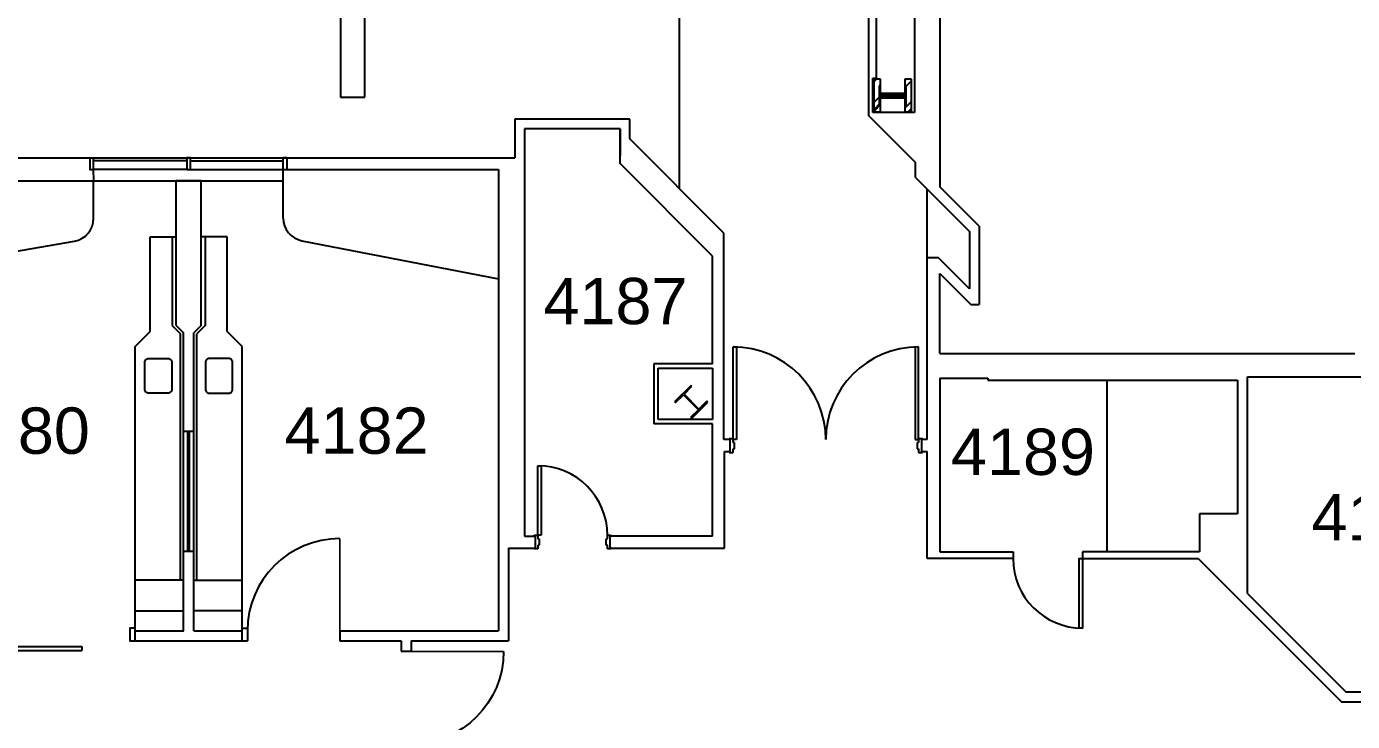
# Model space of a CAD drawing. Header units: inches. Extents: x -1050 to 5570, y -48 to 4302.
# Drawn here: x 1670 to 2356, y 2451 to 2811 of the extents above; entities that cross this region are included whole.
import ezdxf

# ---------------------------------------------------------------- set-up
doc = ezdxf.new("R2010")
doc.units = ezdxf.units.IN
doc.header["$LTSCALE"] = 98
doc.header["$MEASUREMENT"] = 0
doc.layers.get('0').update_dxf_attribs({"linetype": 'CONTINUOUS'})
for name, color, linetype in [('A-ANNO-ROOM', 4, 'CONTINUOUS'), ('A-COLS', 5, 'CONTINUOUS'), ('A-DOOR', 2, 'CONTINUOUS'), ('A-FLOR-CASE', 3, 'CONTINUOUS'), ('A-FLOR-PFIX', 2, 'CONTINUOUS'), ('A-GLAZ', 2, 'CONTINUOUS'), ('A-GLAZ-SILL', 1, 'CONTINUOUS'), ('A-WALL-FULL', 6, 'CONTINUOUS')]:
    doc.layers.add(name, color=color, linetype=linetype)
doc.styles.add('Arial', font='arial.ttf')

# ---------------------------------------------------------------- blocks, each defined once
blk = doc.blocks.new('D4')
at = {"layer": 'A-DOOR', "const_width": 1}
blk.add_lwpolyline([(47.88, 0), (47.88, 47.88)], dxfattribs=at)
at = {"layer": 'A-DOOR'}
blk.add_arc((47.88, 0), 47.88, 90, 180, dxfattribs=at)
blk = doc.blocks.new('*U131')
for p, q in [((0, 0), (0, 0)), ((-36, 0), (-36, 0))]:
    blk.add_line(p, q)
blk.add_lwpolyline([(0, 0), (0, -36), (-1.75, -36), (-1.75, 0)], close=True)
blk.add_arc((0, 0), 36, 180, 270)

msp = doc.modelspace()

# ---------------------------------------------------------------- hatches: boundary and pattern name
at = {"layer": 'A-COLS', "lineweight": 15}
h = msp.add_hatch(dxfattribs=at)
h.set_pattern_fill('FP_135', color=256, angle=90, style=0, pattern_type=2)
h.set_pattern_definition([(225, (4388.906, 6754.408), (9.503515, -9.503515), []), (225, (4388.906, 6740.008), (9.503515, -9.503515), [])])
h.paths.add_polyline_path([(2109.9, 2783.83), (2108.53, 2783.83), (2108.53, 2766.83), (2112.03, 2766.83), (2112.03, 2774.23), (2124.63, 2774.23), (2124.63, 2766.83), (2128.13, 2766.83), (2128.13, 2783.83), (2124.63, 2783.83), (2124.63, 2776.43), (2112.03, 2776.43), (2112.03, 2783.83), (2110.83, 2783.83)], flags=0)
h = msp.add_hatch(dxfattribs=at)
h.set_pattern_fill('FP_127', color=256, angle=90, style=0, pattern_type=2)
h.set_pattern_definition([(45, (-0.0003, 8.254), (-9.503515, 9.503515), []), (45, (-0.0003, 22.654), (-9.503515, 9.503515), [])])
h.paths.add_polyline_path([(2111.33, 2770.33), (2112.05, 2770.33), (2112.05, 2775.12), (2124.61, 2775.12), (2124.61, 2770.33), (2125.33, 2770.33), (2125.33, 2780.33), (2124.61, 2780.33), (2124.61, 2775.54), (2112.05, 2775.54), (2112.05, 2780.33), (2111.33, 2780.33)], flags=0)

# ---------------------------------------------------------------- linework, layer by layer
at = {"layer": 'A-COLS'}
for p, q in [((2109.95, 2783.83), (2108.53, 2782.4)), ((2108.53, 2783.83), (2108.53, 2766.83)), ((2112.03, 2783.83), (2108.53, 2783.83)), ((2112.03, 2776.43), (2112.03, 2783.83)), ((2125.23, 2783.83), (2124.63, 2783.23)), ((2128.13, 2783.83), (2124.63, 2783.83)), ((2124.63, 2783.83), (2124.63, 2776.43)), ((2128.13, 2783), (2124.63, 2779.5)), ((2128.13, 2766.83), (2128.13, 2783.83)), ((2113.21, 2776.43), (2108.53, 2771.74)), ((2111.33, 2780.22), (2111.44, 2780.33)), ((2111.33, 2780.33), (2111.33, 2770.33)), ((2112.05, 2780.33), (2111.33, 2780.33)), ((2111.33, 2776.48), (2112.05, 2777.2)), ((2124.63, 2776.43), (2112.03, 2776.43)), ((2112.05, 2775.54), (2112.05, 2780.33)), ((2124.61, 2775.54), (2112.05, 2775.54)), ((2112.05, 2770.33), (2112.05, 2775.12)), ((2112.05, 2775.12), (2124.61, 2775.12)), ((2116.95, 2776.43), (2114.76, 2774.23)), ((2117.82, 2776.43), (2115.63, 2774.23)), ((2121.56, 2776.43), (2119.37, 2774.23)), ((2120.63, 2775.12), (2121.04, 2775.54)), ((2124.37, 2775.12), (2125.33, 2776.08)), ((2125.33, 2780.33), (2124.61, 2780.33)), ((2124.61, 2780.33), (2124.61, 2775.54)), ((2124.61, 2779.1), (2125.33, 2779.82)), ((2124.61, 2774.49), (2125.33, 2775.21)), ((2124.61, 2775.12), (2124.61, 2770.33)), ((2125.33, 2770.33), (2125.33, 2780.33)), ((2112.03, 2771.5), (2108.53, 2768)), ((2112.03, 2770.63), (2108.53, 2767.13)), ((2111.33, 2770.33), (2112.05, 2770.33)), ((2112.03, 2766.83), (2112.03, 2774.23)), ((2112.03, 2774.23), (2124.63, 2774.23)), ((2124.61, 2770.76), (2125.33, 2771.48)), ((2124.61, 2770.33), (2125.33, 2770.33)), ((2124.63, 2774.23), (2124.63, 2766.83)), ((2128.13, 2772.33), (2124.63, 2768.83)), ((2128.13, 2768.6), (2126.36, 2766.83)), ((2108.53, 2766.83), (2112.03, 2766.83)), ((2112.03, 2766.9), (2111.96, 2766.83)), ((2124.63, 2766.83), (2128.13, 2766.83)), ((2128.13, 2767.73), (2127.23, 2766.83)), ((2013.86, 2625.22), (2005.37, 2616.73)), ((2010.24, 2620.65), (2014.33, 2624.74)), ((2014.33, 2624.74), (2013.86, 2625.22)), ((2005.85, 2616.26), (2009.94, 2620.35)), ((2009.94, 2620.35), (2017.69, 2612.6)), ((2017.99, 2612.9), (2010.24, 2620.65)), ((2022.08, 2617), (2017.99, 2612.9)), ((2022.56, 2616.52), (2022.08, 2617)), ((2005.37, 2616.73), (2005.85, 2616.26)), ((2017.69, 2612.6), (2013.6, 2608.51)), ((2014.07, 2608.03), (2022.56, 2616.52)), ((2013.6, 2608.51), (2014.07, 2608.03))]:
    msp.add_line(p, q, dxfattribs=at)
at = {"layer": 'A-DOOR'}
for p, q in [((2035.68, 2645.08), (2037.43, 2645.08)), ((2035.68, 2597.58), (2035.68, 2645.08)), ((2037.43, 2645.08), (2037.43, 2597.08)), ((2129.93, 2645.08), (2129.93, 2597.08)), ((2131.68, 2597.58), (2131.68, 2645.08)), ((2033.68, 2597.58), (2033.68, 2597.08)), ((2035.68, 2597.58), (2033.68, 2597.58)), ((2034.18, 2597.08), (2033.68, 2597.08)), ((2034.18, 2590.95), (2034.18, 2597.08)), ((2035.68, 2595.64), (2035.68, 2597.58)), ((2037.43, 2597.08), (2035.68, 2597.08)), ((2129.93, 2597.08), (2131.68, 2597.08)), ((2131.68, 2597.58), (2131.68, 2595.64)), ((2133.68, 2597.58), (2131.68, 2597.58)), ((2133.68, 2597.58), (2131.69, 2597.58)), ((2131.69, 2597.58), (2131.69, 2595.64)), ((2133.68, 2597.08), (2133.68, 2597.58)), ((2033.68, 2590.95), (2034.18, 2590.95)), ((2033.68, 2590.95), (2033.68, 2590.45)), ((2033.68, 2590.45), (2035.68, 2590.45)), ((2036.31, 2595.64), (2035.68, 2595.64)), ((2035.68, 2590.45), (2035.68, 2592.39)), ((2035.68, 2592.39), (2036.31, 2592.39)), ((2036.31, 2592.39), (2036.31, 2595.64)), ((2131.06, 2595.64), (2131.06, 2592.39)), ((2131.06, 2595.64), (2131.69, 2595.64)), ((2131.06, 2595.64), (2131.06, 2592.39)), ((2131.06, 2592.39), (2131.68, 2592.39)), ((2131.06, 2592.39), (2131.68, 2592.39)), ((2131.68, 2592.39), (2131.68, 2590.45)), ((2131.68, 2590.45), (2133.68, 2590.45)), ((2133.68, 2590.45), (2133.68, 2590.95)), ((1934.56, 2583.58), (1936.31, 2583.58)), ((1934.56, 2547.58), (1934.56, 2583.58)), ((1936.31, 2583.58), (1936.31, 2547.58)), ((1932.56, 2547.08), (1932.56, 2547.58)), ((1932.56, 2547.58), (1934.56, 2547.58)), ((1934.55, 2547.58), (1934.55, 2545.64)), ((1934.55, 2545.64), (1935.18, 2545.64)), ((1934.56, 2547.58), (1934.56, 2545.64)), ((1936.31, 2547.58), (1934.56, 2547.58)), ((1934.56, 2542.39), (1935.18, 2542.39)), ((1934.56, 2542.39), (1934.56, 2540.45)), ((1935.17, 2545.64), (1935.17, 2542.39)), ((1935.18, 2545.64), (1935.18, 2542.39)), ((1969.93, 2542.39), (1969.93, 2545.64)), ((1969.93, 2545.64), (1970.56, 2545.64)), ((1970.56, 2542.39), (1969.93, 2542.39)), ((1970.56, 2545.64), (1970.56, 2547.58)), ((1970.56, 2547.58), (1972.56, 2547.58)), ((1970.56, 2540.45), (1970.56, 2542.39)), ((1972.06, 2540.95), (1972.06, 2547.08)), ((1972.06, 2547.08), (1972.56, 2547.08)), ((1972.56, 2547.58), (1972.56, 2547.08)), ((1932.56, 2540.45), (1932.56, 2540.95)), ((1934.56, 2540.45), (1932.56, 2540.45)), ((1972.56, 2540.45), (1970.56, 2540.45)), ((1972.56, 2540.95), (1972.06, 2540.95)), ((1972.56, 2540.95), (1972.56, 2540.45)), ((1638.24, 2489.85), (1698.24, 2489.85)), ((1638.24, 2487.85), (1698.24, 2487.85)), ((1698.24, 2489.85), (1698.24, 2487.85))]:
    msp.add_line(p, q, dxfattribs=at)
for centre, radius, start, end in [((2035.68, 2597.08), 48, 0, 90), ((2131.68, 2597.08), 48, 90, 180), ((1934.56, 2547.58), 36, 0, 90)]:
    msp.add_arc(centre, radius, start, end, dxfattribs=at)
at = {"layer": 'A-FLOR-CASE'}
for p, q in [((1733.68, 2653.13), (1733.68, 2702.13)), ((1733.68, 2702.13), (1747.18, 2702.13)), ((1745.18, 2702.13), (1745.18, 2656.17)), ((1773.62, 2702.13), (1760.12, 2702.13)), ((1762.12, 2702.13), (1762.12, 2656.17)), ((1773.62, 2653.13), (1773.62, 2702.13)), ((1725.9, 2645.35), (1733.68, 2653.13)), ((1745.18, 2656.17), (1749.4, 2651.95)), ((1749.4, 2524.35), (1749.4, 2651.95)), ((1762.12, 2656.17), (1757.9, 2651.95)), ((1757.9, 2524.35), (1757.9, 2651.95)), ((1781.4, 2645.35), (1773.62, 2653.13)), ((1725.9, 2499.35), (1725.9, 2645.35)), ((1781.4, 2499.35), (1781.4, 2645.35)), ((1750.9, 2524.35), (1725.9, 2524.35)), ((1756.4, 2524.35), (1781.4, 2524.35)), ((1725.9, 2508.35), (1750.9, 2508.35)), ((1781.4, 2508.35), (1756.4, 2508.35))]:
    msp.add_line(p, q, dxfattribs=at)
at = {"layer": 'A-FLOR-PFIX'}
for points in [[(1744.9, 2637.13), (1744.9, 2623.13, -0.414214), (1742.9, 2621.13), (1732.9, 2621.13, -0.414214), (1730.9, 2623.13), (1730.9, 2637.13, -0.414214), (1732.9, 2639.13), (1742.9, 2639.13, -0.414214)], [(1762.4, 2637.13), (1762.4, 2623.13, 0.414214), (1764.4, 2621.13), (1774.4, 2621.13, 0.414214), (1776.4, 2623.13), (1776.4, 2637.13, 0.414214), (1774.4, 2639.13), (1764.4, 2639.13, 0.414214)]]:
    msp.add_lwpolyline(points, format="xyb", close=True, dxfattribs=at)
at = {"layer": 'A-GLAZ'}
for p, q in [((1704.42, 2743.06), (1802.63, 2743.08)), ((1752.65, 2741.58), (1704.42, 2741.56)), ((1754.51, 2743.06), (1802.63, 2743.06)), ((1754.65, 2741.58), (1802.63, 2741.58)), ((1752.65, 2737.08), (1704.42, 2737.06)), ((1754.65, 2737.08), (1802.63, 2737.08)), ((1756.4, 2601.35), (1750.9, 2601.35)), ((1753.27, 2539.35), (1753.27, 2601.35)), ((1754.02, 2539.35), (1754.02, 2601.35)), ((1750.9, 2539.35), (1756.4, 2539.35))]:
    msp.add_line(p, q, dxfattribs=at)
at = {"layer": 'A-GLAZ-SILL'}
msp.add_line((1704.51, 2731.11), (1802.63, 2731.11), dxfattribs=at)
at = {"layer": 'A-WALL-FULL'}
for p, q in [((2142.95, 2727.82), (2142.95, 3609.2)), ((2129.7, 3542.89), (2129.7, 2766.58)), ((2105.95, 2764.82), (2105.95, 3180.08)), ((2007.95, 2727.06), (2007.95, 3109.33)), ((2109.95, 2784.33), (2109.95, 2888.33)), ((1832.33, 2877.33), (1832.33, 2774.58)), ((1844.95, 2774.58), (1844.95, 2877.33)), ((2107.95, 2784.33), (2109.95, 2784.33)), ((2107.95, 2766.58), (2107.95, 2784.33)), ((1832.33, 2774.58), (1844.95, 2774.58)), ((1982.18, 2763.08), (1922.56, 2763.08)), ((1922.56, 2763.08), (1922.56, 2743.06)), ((1982.18, 2752.83), (1982.18, 2763.08)), ((2105.95, 2764.82), (2130.17, 2740.6)), ((2130.17, 2740.6), (2105.95, 2764.82)), ((2129.7, 2766.58), (2107.95, 2766.58)), ((1927.56, 2758.08), (1927.56, 2547.08)), ((1977.18, 2758.08), (1927.56, 2758.08)), ((1977.18, 2758.08), (1927.56, 2758.08)), ((1927.56, 2758.08), (1927.56, 2547.08)), ((1977.18, 2758.08), (1977.18, 2744.2)), ((1977.18, 2740.08), (1977.18, 2758.08)), ((2030.93, 2704.08), (1982.18, 2752.83)), ((1506.72, 2743.06), (1704.51, 2743.06)), ((1802.63, 2711.89), (1802.63, 2743.08)), ((1802.63, 2743.06), (1922.56, 2743.06)), ((2130.17, 2732.85), (2130.17, 2740.6)), ((1704.51, 2731.11), (1704.42, 2737.06)), ((1914.06, 2737.08), (1914.06, 2498.1)), ((2025.06, 2692.2), (1977.18, 2740.08)), ((1506.72, 2731.11), (1704.51, 2731.11)), ((1747.18, 2656.17), (1747.18, 2731.08)), ((1760.12, 2731.08), (1747.18, 2731.08)), ((1760.12, 2656.17), (1760.12, 2731.08)), ((2130.17, 2732.85), (2158.08, 2704.95)), ((2136.18, 2597.08), (2136.18, 2726.84)), ((2163.08, 2707.7), (2142.95, 2727.82)), ((2163.08, 2707.7), (2163.08, 2667.07)), ((1812.34, 2700.11), (1914.06, 2680.36)), ((2030.93, 2597.08), (2030.93, 2704.08)), ((2158.08, 2704.95), (2158.08, 2675.21)), ((2025.06, 2636.33), (2025.06, 2692.2)), ((2141.96, 2691.33), (2136.18, 2691.33)), ((2158.08, 2675.21), (2141.96, 2691.33)), ((2142.68, 2641.66), (2142.68, 2683.19)), ((2142.68, 2683.19), (2158.8, 2667.07)), ((2158.8, 2667.07), (2163.08, 2667.07)), ((1747.18, 2656.17), (1750.9, 2652.45)), ((1750.9, 2498.1), (1750.9, 2652.45)), ((1760.12, 2656.17), (1756.4, 2652.45)), ((1756.4, 2498.1), (1756.4, 2652.45)), ((2142.68, 2641.66), (2357.62, 2641.66)), ((1994.56, 2636.33), (1994.56, 2605.33)), ((2025.06, 2636.33), (1994.56, 2636.33)), ((1996.81, 2607.45), (1996.81, 2634.08)), ((1996.81, 2634.08), (2025.06, 2634.08)), ((2025.06, 2634.08), (2025.06, 2607.45)), ((2142.68, 2628.95), (2167.68, 2628.95)), ((2142.68, 2628.95), (2142.68, 2538.95)), ((2167.68, 2628.95), (2167.68, 2627.95)), ((2167.68, 2627.95), (2296.93, 2627.95)), ((2229.18, 2627.95), (2229.18, 2538.95)), ((2296.93, 2627.95), (2296.93, 2558.61)), ((2302.18, 2517.3), (2302.18, 2629.66)), ((2302.18, 2629.66), (2370.5, 2629.66)), ((2025.06, 2605.33), (1994.56, 2605.33)), ((2025.06, 2607.45), (1996.81, 2607.45)), ((2025.06, 2547.08), (2025.06, 2605.33)), ((2034.18, 2597.08), (2030.93, 2597.08)), ((2034.18, 2590.95), (2034.18, 2597.08)), ((2136.18, 2597.08), (2133.18, 2597.08)), ((2133.18, 2597.08), (2133.18, 2590.95)), ((2031.18, 2590.95), (2034.18, 2590.95)), ((2031.18, 2540.95), (2031.18, 2590.95)), ((2133.18, 2590.95), (2136.18, 2590.95)), ((2136.18, 2535.45), (2136.18, 2590.95)), ((2296.93, 2558.61), (2277.18, 2558.61)), ((2277.18, 2558.61), (2277.18, 2538.95)), ((1927.56, 2547.08), (1933.06, 2547.08)), ((1933.06, 2547.08), (1933.06, 2540.95)), ((2025.06, 2547.08), (1972.06, 2547.08)), ((1972.06, 2540.95), (1972.06, 2547.08)), ((1919.31, 2540.95), (1919.31, 2492.85)), ((1919.31, 2540.95), (1933.06, 2540.95)), ((1972.06, 2540.95), (2031.18, 2540.95)), ((2180.68, 2535.45), (2136.18, 2535.45)), ((2142.68, 2538.95), (2180.68, 2538.95)), ((2180.68, 2538.95), (2180.68, 2535.45)), ((2277.18, 2538.95), (2216.68, 2538.95)), ((2216.68, 2538.95), (2216.68, 2535.45)), ((2216.68, 2535.45), (2276.6, 2535.45)), ((2276.6, 2535.45), (2350.83, 2461.22)), ((2302.18, 2517.3), (2353, 2466.47)), ((1725.9, 2498.1), (1751.15, 2498.1)), ((1756.4, 2498.1), (1781.4, 2498.1)), ((1831.96, 2498.1), (1831.96, 2492.85)), ((1831.96, 2498.1), (1914.06, 2498.1)), ((1831.96, 2492.85), (1863.68, 2492.85)), ((1863.68, 2492.85), (1863.68, 2487.47)), ((1863.68, 2487.47), (1868.93, 2487.47)), ((1868.93, 2492.85), (1868.93, 2487.47)), ((1868.93, 2492.85), (1919.31, 2492.85)), ((2353, 2466.47), (2372.83, 2466.47)), ((2350.83, 2461.22), (2372.83, 2461.22))]:
    msp.add_line(p, q, dxfattribs=at)
for points in [[(1702.42, 2743.06), (1702.42, 2737.06), (1704.42, 2737.06), (1704.42, 2743.06)], [(1804.63, 2737.08), (1804.63, 2743.08), (1802.63, 2743.08)], [(1802.63, 2737.08), (1914.06, 2737.08)], [(1725.9, 2492.85), (1725.9, 2499.35), (1723.21, 2499.35), (1723.21, 2492.85), (1784.09, 2492.85)], [(1781.4, 2492.85), (1781.4, 2499.35), (1784.09, 2499.35), (1784.09, 2492.85)]]:
    msp.add_lwpolyline(points, dxfattribs=at)
msp.add_lwpolyline([(1754.65, 2743.08), (1752.65, 2743.08), (1752.65, 2737.08), (1754.65, 2737.08)], close=True, dxfattribs=at)
msp.add_lwpolyline([(1506.63, 2731.11), (1506.63, 2711.75, 0.364945), (1516.59, 2699.93), (1605.52, 2684.56), (1694.46, 2699.93, 0.364945), (1704.42, 2711.75), (1704.42, 2731.11)], format="xyb", dxfattribs=at)
msp.add_arc((1814.63, 2711.89), 12, 180, 259.00845, dxfattribs=at)

# ---------------------------------------------------------------- block references
at = {"layer": 'A-DOOR', "rotation": 7.601977826175758e-05}
msp.add_blockref('D4', (1784.08, 2497.98), dxfattribs=at)
at = {"layer": 'A-DOOR'}
msp.add_blockref('*U131', (2216.68, 2535.45), dxfattribs=at)
at = {"layer": 'A-DOOR', "xscale": -1, "rotation": 269.9999239801696}
msp.add_blockref('D4', (1868.93, 2439.47), dxfattribs=at)

# ---------------------------------------------------------------- texts
at = {"layer": 'A-ANNO-ROOM', "style": 'Arial'}
for s, p in [('4187', (1937.44, 2656.9)), ('4180', (1627.89, 2589.75)), ('4182', (1803.37, 2589.75)), ('4189', (2148.52, 2578.8)), ('4191', (2335.23, 2544.88))]:
    msp.add_text(s, height=24, dxfattribs=at).set_placement(p)

doc.saveas('drawing.dxf')
